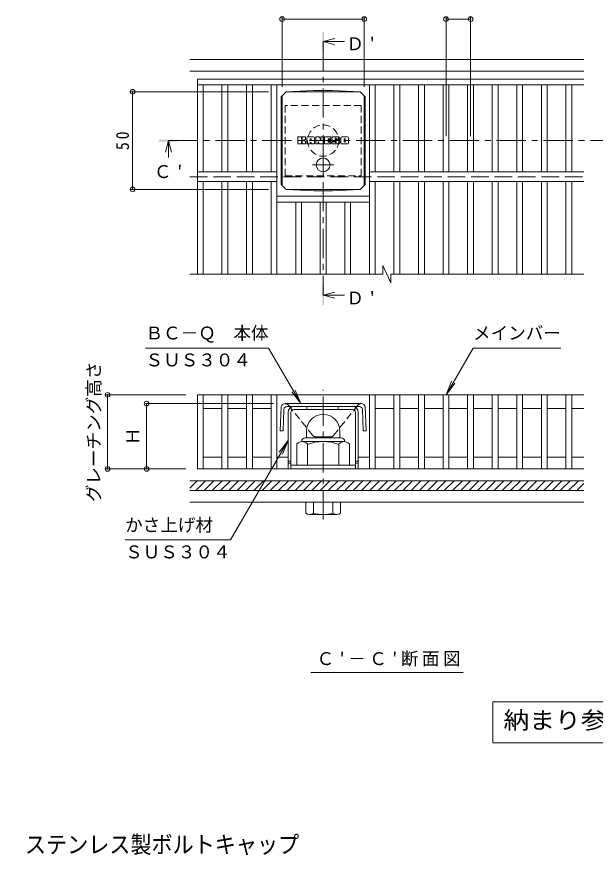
# Model space of a CAD drawing. Units: millimetres at full size, sheet at 1:3; details may follow other scales. Extents: x -559 to 557, y -406 to 425.
# Drawn here: x -22.8 to 273.3, y -391.2 to 38.5 of the extents above; entities that cross this region are included whole.
import ezdxf
from ezdxf.enums import TextEntityAlignment as Align

# ---------------------------------------------------------------- set-up
doc = ezdxf.new("R2010")
doc.units = ezdxf.units.MM
doc.header["$LTSCALE"] = 3
doc.header["$PDMODE"] = 32
doc.header["$PDSIZE"] = 2.4
for name, pattern in [('CHAIN1', [8, 5, -1, 1, -1]), ('DASHED1', [1.8, 1.2, -0.6]), ('DASHED3', [4, 3, -1])]:
    doc.linetypes.add(name, pattern=pattern)
for name, color, linetype, lineweight in [('3-1', 2, 'Continuous', 18), ('3-2', 3, 'Continuous', 18), ('3-4', 7, 'Continuous', 18), ('3-5', 7, 'Continuous', 18), ('3-8', 4, 'Continuous', 18), ('3-9', 2, 'Continuous', 18), ('3-F', 7, 'Continuous', 18)]:
    doc.layers.add(name, color=color, linetype=linetype, lineweight=lineweight)
doc.layers.add('F-5_F-5ﾚｲﾔ', color=2, linetype='Continuous')
doc.styles.add('ＭＳ ゴシック', font='')
doc.styles.get('ＭＳ ゴシック').set_extended_font_data('MS Gothic')

msp = doc.modelspace()

# ---------------------------------------------------------------- linework, layer by layer
at = {"layer": '3-1'}
for p, q in [((267.547, 16.599), (65.8, 16.599)), ((267.547, 10.599), (65.8, 10.599)), ((125.539, -173.708), (125.539, -177.208)), ((142.54, -173.698), (142.54, -177.208)), ((120.54, -191.208), (120.54, -180.247)), ((123.04, -179.008), (123.04, -179.208)), ((144.79, -179.208), (123.29, -179.208)), ((124.839, -177.208), (143.24, -177.208)), ((126.04, -191.208), (126.04, -180.247)), ((142.04, -191.208), (142.04, -180.247)), ((145.04, -179.008), (145.04, -179.208)), ((147.54, -191.208), (147.54, -180.247)), ((117.54, -191.208), (117.54, -193.208)), ((150.54, -191.208), (117.54, -191.208)), ((150.54, -193.208), (150.54, -191.208)), ((65.8, -199.208), (267.547, -199.208)), ((65.8, -202.963), (69.555, -199.208)), ((68.797, -204.208), (73.797, -199.208)), ((73.04, -204.208), (78.04, -199.208)), ((77.283, -204.208), (82.283, -199.208)), ((81.525, -204.208), (86.525, -199.208)), ((85.768, -204.208), (90.768, -199.208)), ((90.011, -204.208), (95.011, -199.208)), ((94.253, -204.208), (99.253, -199.208)), ((98.496, -204.208), (103.496, -199.208)), ((102.738, -204.208), (107.738, -199.208)), ((106.981, -204.208), (111.981, -199.208)), ((111.224, -204.208), (116.224, -199.208)), ((115.466, -204.208), (120.466, -199.208)), ((119.709, -204.208), (124.709, -199.208)), ((123.952, -204.208), (128.952, -199.208)), ((128.194, -204.208), (133.194, -199.208)), ((132.437, -204.208), (137.437, -199.208)), ((136.68, -204.208), (141.679, -199.208)), ((140.922, -204.208), (145.922, -199.208)), ((145.165, -204.208), (150.165, -199.208)), ((149.407, -204.208), (154.407, -199.208)), ((153.65, -204.208), (158.65, -199.208)), ((157.893, -204.208), (162.893, -199.208)), ((162.135, -204.208), (167.135, -199.208)), ((166.378, -204.208), (171.378, -199.208)), ((170.621, -204.208), (175.621, -199.208)), ((174.863, -204.208), (179.863, -199.208)), ((179.106, -204.208), (184.106, -199.208)), ((183.348, -204.208), (188.348, -199.208)), ((187.591, -204.208), (192.591, -199.208)), ((191.834, -204.208), (196.834, -199.208)), ((196.077, -204.208), (201.077, -199.208)), ((200.319, -204.208), (205.319, -199.208)), ((204.562, -204.208), (209.562, -199.208)), ((208.804, -204.208), (213.804, -199.208)), ((213.047, -204.208), (218.047, -199.208)), ((217.29, -204.208), (222.29, -199.208)), ((221.532, -204.208), (226.532, -199.208)), ((225.775, -204.208), (230.775, -199.208)), ((230.018, -204.208), (235.018, -199.208)), ((234.26, -204.208), (239.26, -199.208)), ((238.503, -204.208), (243.503, -199.208)), ((242.746, -204.208), (247.745, -199.208)), ((246.988, -204.208), (251.988, -199.208)), ((251.231, -204.208), (256.231, -199.208)), ((255.473, -204.208), (260.473, -199.208)), ((259.716, -204.208), (264.716, -199.208)), ((263.959, -204.208), (267.547, -200.62)), ((267.547, -204.208), (65.8, -204.208)), ((267.547, -210.208), (65.8, -210.208)), ((125.154, -215.865), (125.154, -210.208)), ((129.04, -210.208), (129.04, -215.865)), ((139.04, -210.208), (139.04, -215.865)), ((142.924, -215.865), (142.924, -210.208)), ((127.097, -216.608), (140.982, -216.608))]:
    msp.add_line(p, q, dxfattribs=at)
at = {"layer": '3-1', "linetype": 'DASHED3'}
msp.add_line((65.8, -43.401), (267.547, -43.401), dxfattribs=at)
at = {"layer": '3-1', "linetype": 'CHAIN1'}
msp.add_line((134.04, -219.038), (134.04, -152.604), dxfattribs=at)
at = {"layer": '3-1'}
for centre, radius, start, end in [((134.04, -173.708), 8.5, 90, 180), ((134.05, -173.698), 8.49, 0, 90), ((123.29, -183.368), 4.16, 48.62012, 131.38165), ((124.839, -179.008), 1.8, 90, 180), ((134.04, -203.208), 24, 70.52881, 109.47119), ((144.79, -183.368), 4.16, 48.61835, 131.37988), ((143.24, -179.008), 1.8, 0, 90), ((127.097, -213.698), 2.91, 228.1237, 311.87611), ((134.04, -199.418), 17.19, 253.09029, 286.90971), ((140.982, -213.698), 2.91, 228.12389, 311.8763)]:
    msp.add_arc(centre, radius, start, end, dxfattribs=at)
at = {"layer": '3-2'}
for p, q in [((69.64, -93.401), (69.64, 6.599)), ((267.547, 6.599), (69.64, 6.599)), ((69.64, 3.599), (267.547, 3.599)), ((72.64, 3.599), (72.64, -40.901)), ((82.22, 3.599), (82.22, -40.901)), ((85.22, 3.599), (85.22, -40.901)), ((94.8, 3.599), (94.8, -40.901)), ((97.8, 3.599), (97.8, -40.901)), ((107.38, 3.599), (107.38, -40.901)), ((110.38, 3.599), (110.38, -93.401)), ((157.7, 3.599), (157.7, -93.401)), ((160.7, 3.599), (160.7, -40.901)), ((170.28, 3.599), (170.28, -40.901)), ((173.28, 3.599), (173.28, -40.901)), ((182.86, 3.599), (182.86, -40.901)), ((185.86, 3.599), (185.86, -40.901)), ((195.44, 3.599), (195.44, -40.901)), ((198.44, 3.599), (198.44, -40.901)), ((208.02, 3.599), (208.02, -40.901)), ((211.02, 3.599), (211.02, -40.901)), ((220.6, 3.599), (220.6, -40.901)), ((223.6, 3.599), (223.6, -40.901)), ((233.18, 3.599), (233.18, -40.901)), ((236.18, 3.599), (236.18, -40.901)), ((245.76, 3.599), (245.76, -40.901)), ((248.76, 3.599), (248.76, -40.901)), ((258.34, 3.599), (258.34, -40.901)), ((261.34, 3.599), (261.34, -40.901)), ((69.64, -40.901), (110.38, -40.901)), ((157.7, -40.901), (267.547, -40.901)), ((69.64, -45.901), (110.38, -45.901)), ((72.64, -45.901), (72.64, -93.401)), ((82.22, -45.901), (82.22, -93.401)), ((85.22, -45.901), (85.22, -93.401)), ((94.8, -45.901), (94.8, -93.401)), ((97.8, -45.901), (97.8, -93.401)), ((107.38, -45.901), (107.38, -93.401)), ((157.7, -45.901), (267.547, -45.901)), ((160.7, -45.901), (160.7, -93.401)), ((170.28, -45.901), (170.28, -93.401)), ((173.28, -45.901), (173.28, -93.401)), ((182.86, -45.901), (182.86, -93.401)), ((185.86, -45.901), (185.86, -93.401)), ((195.44, -45.901), (195.44, -93.401)), ((198.44, -45.901), (198.44, -93.401)), ((208.02, -45.901), (208.02, -93.401)), ((211.02, -45.901), (211.02, -93.401)), ((220.6, -45.901), (220.6, -93.401)), ((223.6, -45.901), (223.6, -93.401)), ((233.18, -45.901), (233.18, -93.401)), ((236.18, -45.901), (236.18, -93.401)), ((245.76, -45.901), (245.76, -93.401)), ((248.76, -45.901), (248.76, -93.401)), ((258.34, -45.901), (258.34, -93.401)), ((261.34, -45.901), (261.34, -93.401)), ((157.7, -53.401), (110.38, -53.401)), ((157.7, -56.401), (110.38, -56.401)), ((119.96, -56.401), (119.96, -93.401)), ((122.96, -56.401), (122.96, -93.401)), ((132.54, -56.401), (132.54, -93.401)), ((135.54, -56.401), (135.54, -93.401)), ((145.12, -56.401), (145.12, -93.401)), ((148.12, -56.401), (148.12, -93.401)), ((164.603, -93.401), (65.8, -93.401)), ((168.744, -97.824), (168.744, -93.401)), ((267.547, -93.401), (168.744, -93.401)), ((69.64, -155.208), (72.64, -155.208)), ((69.64, -193.208), (69.64, -155.208)), ((72.64, -155.208), (82.22, -155.208)), ((82.22, -193.208), (82.22, -155.208)), ((94.8, -193.208), (94.8, -155.208)), ((107.38, -193.208), (107.38, -155.208)), ((157.7, -193.208), (157.7, -155.208)), ((170.28, -193.208), (170.28, -155.208)), ((182.86, -193.208), (182.86, -155.208)), ((195.44, -193.208), (195.44, -155.208)), ((208.02, -193.208), (208.02, -155.208)), ((220.6, -193.208), (220.6, -155.208)), ((233.18, -193.208), (233.18, -155.208)), ((245.76, -193.208), (245.76, -155.208)), ((258.34, -193.208), (258.34, -155.208)), ((261.34, -155.208), (267.547, -155.208)), ((72.64, -162.208), (82.22, -162.208)), ((85.22, -162.208), (94.8, -162.208)), ((97.8, -162.208), (107.38, -162.208)), ((110.38, -162.208), (110.54, -162.208)), ((157.539, -162.208), (157.7, -162.208)), ((160.7, -162.208), (170.28, -162.208)), ((173.28, -162.208), (182.86, -162.208)), ((185.86, -162.208), (195.44, -162.208)), ((198.44, -162.208), (208.02, -162.208)), ((211.02, -162.208), (220.6, -162.208)), ((223.6, -162.208), (233.18, -162.208)), ((236.18, -162.208), (245.76, -162.208)), ((248.76, -162.208), (258.34, -162.208)), ((261.34, -162.208), (267.547, -162.208)), ((72.64, -187.208), (82.22, -187.208)), ((85.22, -187.208), (94.8, -187.208)), ((97.8, -187.208), (107.38, -187.208)), ((110.38, -187.208), (116.04, -187.208)), ((152.04, -187.208), (157.7, -187.208)), ((160.7, -187.208), (170.28, -187.208)), ((173.28, -187.208), (182.86, -187.208)), ((185.86, -187.208), (195.44, -187.208)), ((198.44, -187.208), (208.02, -187.208)), ((211.02, -187.208), (220.6, -187.208)), ((223.6, -187.208), (233.18, -187.208)), ((236.18, -187.208), (245.76, -187.208)), ((248.76, -187.208), (258.34, -187.208)), ((261.34, -187.208), (267.547, -187.208)), ((72.64, -193.208), (82.22, -193.208)), ((110.38, -193.208), (122.96, -193.208)), ((261.34, -193.208), (267.547, -193.208))]:
    msp.add_line(p, q, dxfattribs=at)
for points in [[(168.744, -97.824), (164.603, -88.904), (164.603, -93.401)], [(69.64, -193.208), (72.64, -193.208), (72.64, -155.208)], [(82.22, -155.208), (85.22, -155.208), (97.8, -155.208), (110.38, -155.208), (160.7, -155.208), (173.28, -155.208), (185.86, -155.208), (198.44, -155.208), (211.02, -155.208), (223.6, -155.208), (236.18, -155.208), (248.76, -155.208), (261.34, -155.208)], [(82.22, -193.208), (85.22, -193.208), (85.22, -155.208)], [(85.22, -193.208), (97.8, -193.208), (97.8, -155.208)], [(97.8, -193.208), (110.38, -193.208), (110.38, -155.208)], [(148.119, -193.208), (160.7, -193.208), (160.7, -155.208)], [(160.7, -193.208), (173.28, -193.208), (173.28, -155.208)], [(173.28, -193.208), (185.86, -193.208), (185.86, -155.208)], [(185.86, -193.208), (198.44, -193.208), (198.44, -155.208)], [(198.44, -193.208), (211.02, -193.208), (211.02, -155.208)], [(211.02, -193.208), (223.6, -193.208), (223.6, -155.208)], [(223.6, -193.208), (236.18, -193.208), (236.18, -155.208)], [(236.18, -193.208), (248.76, -193.208), (248.76, -155.208)], [(248.76, -193.208), (261.34, -193.208), (261.34, -155.208)], [(122.96, -193.208), (135.539, -193.208), (148.119, -193.208)]]:
    msp.add_lwpolyline(points, dxfattribs=at)
at = {"layer": '3-4'}
for p, q in [((113.04, 38.249), (113.04, 2.599)), ((113.04, 37.349), (155.04, 37.349)), ((155.04, 38.249), (155.04, 2.599)), ((196.94, 38.249), (196.94, -22.651)), ((196.94, 37.349), (209.52, 37.349)), ((209.52, 38.249), (209.52, -22.651)), ((35.584, 0.099), (106.04, 0.099)), ((36.484, 0.099), (36.484, -49.901)), ((35.584, -49.901), (106.04, -49.901)), ((22.74, -155.208), (63.64, -155.208)), ((23.64, -193.208), (23.64, -155.208)), ((43.04, -159.708), (108.58, -159.708)), ((43.64, -193.208), (43.64, -159.708)), ((22.74, -193.208), (63.64, -193.208))]:
    msp.add_line(p, q, dxfattribs=at)
for p in [(113.04, 37.349), (155.04, 37.349), (196.94, 37.349), (209.52, 37.349), (36.484, 0.099), (36.484, -49.901), (23.64, -155.208), (43.64, -159.708), (23.64, -193.208), (43.64, -193.208)]:
    msp.add_point(p, dxfattribs=at)
at = {"layer": '3-5', "color": 4}
for p, q in [((134.04, 25.849), (140.04, 27.449)), ((134.04, 25.849), (140.04, 24.249)), ((134.04, 25.849), (144.979, 25.849)), ((54.864, -24.901), (53.264, -30.901)), ((54.864, -24.901), (56.464, -30.901)), ((54.864, -24.901), (54.864, -33.55)), ((134.04, -104.151), (140.04, -102.551)), ((134.04, -104.151), (140.04, -105.751)), ((134.04, -104.151), (144.979, -104.151))]:
    msp.add_line(p, q, dxfattribs=at)
at = {"layer": '3-5', "color": 4, "linetype": 'CHAIN1'}
for p, q in [((134.04, 25.849), (134.04, -104.151)), ((54.864, -24.901), (286.876, -24.901))]:
    msp.add_line(p, q, dxfattribs=at)
at = {"layer": '3-5'}
for p, q in [((43.077, -131.212), (106.077, -131.212)), ((106.077, -131.212), (122.529, -159.708)), ((210.794, -131.212), (196.94, -155.208)), ((210.794, -131.212), (255.794, -131.212)), ((196.94, -155.208), (199.81, -148.279)), ((196.94, -155.208), (201.505, -149.258)), ((122.529, -159.708), (117.963, -153.758)), ((122.529, -159.708), (119.659, -152.779)), ((116.04, -178.666), (111.474, -184.616)), ((32.63, -229.605), (86.63, -229.605)), ((127.673, -297.512), (205.673, -297.512)), ((220.95, -312.512), (392.25, -312.512)), ((220.95, -312.512), (220.95, -333.512)), ((220.95, -333.512), (392.25, -333.512))]:
    msp.add_line(p, q, dxfattribs=at)
msp.add_lwpolyline([(86.63, -229.605), (116.04, -178.666), (113.169, -185.595)], dxfattribs=at)
at = {"layer": '3-5', "color": 4}
for points in [[(133.54, 20.849), (134.54, 20.849), (133.54, 30.849), (134.54, 30.849)], [(49.864, -25.401), (59.864, -25.401), (49.864, -24.401), (59.864, -24.401)], [(133.54, -109.151), (134.54, -109.151), (133.54, -99.151), (134.54, -99.151)]]:
    msp.add_solid(points, dxfattribs=at)
at = {"layer": '3-8', "linetype": 'DASHED1'}
for p, q in [((153.54, -6.901), (114.54, -6.901)), ((153.54, -42.901), (153.54, -6.901))]:
    msp.add_line(p, q, dxfattribs=at)
at = {"layer": '3-8'}
for p, q in [((119.04, -161.208), (149.04, -161.208)), ((149.04, -162.708), (119.04, -162.708)), ((125.653, -162.708), (125.653, -161.208)), ((141.653, -162.708), (141.653, -161.208)), ((117.54, -164.208), (117.54, -193.208)), ((150.54, -164.208), (150.54, -193.208)), ((152.04, -164.208), (152.04, -193.208)), ((116.04, -189.208), (117.54, -189.208)), ((116.04, -190.208), (117.54, -190.208)), ((150.54, -189.208), (152.04, -189.208)), ((150.54, -190.208), (152.04, -190.208)), ((152.04, -193.208), (150.54, -193.208))]:
    msp.add_line(p, q, dxfattribs=at)
at = {"layer": '3-8', "linetype": 'DASHED1'}
msp.add_lwpolyline([(114.54, -6.901), (114.54, -42.901), (153.54, -42.901)], dxfattribs=at)
at = {"layer": '3-8'}
msp.add_lwpolyline([(116.04, -164.208), (116.04, -193.208), (117.54, -193.208)], dxfattribs=at)
at = {"layer": '3-8', "linetype": 'DASHED1'}
msp.add_circle((134.04, -24.901), 8, dxfattribs=at)
at = {"layer": '3-8'}
for centre, radius, start, end in [((119.04, -164.208), 3, 90, 180), ((119.04, -164.208), 1.5, 90, 180), ((149.04, -164.208), 3, 0, 90), ((149.04, -164.208), 1.5, 0, 90)]:
    msp.add_arc(centre, radius, start, end, dxfattribs=at)
at = {"layer": '3-9'}
for p, q in [((129.251, 0.838), (115.08, 0.099)), ((129.251, 0.838), (138.828, 0.838)), ((138.828, 0.838), (152.999, 0.099)), ((155.601, -2.462), (153.04, 0.099)), ((112.478, -2.462), (112.478, -47.34)), ((113.04, -47.901), (113.04, -1.901)), ((155.04, -47.901), (155.04, -1.901)), ((155.601, -2.462), (155.601, -47.34)), ((129.251, -50.64), (115.08, -49.901)), ((129.251, -50.64), (138.828, -50.64)), ((138.828, -50.64), (152.999, -49.901)), ((155.601, -47.34), (153.04, -49.901)), ((112.477, -161.208), (111.978, -173.668)), ((113.921, -162.648), (113.478, -173.708)), ((134.04, -159.708), (114.58, -159.708)), ((152.66, -161.208), (115.42, -161.208)), ((134.04, -159.708), (153.542, -159.708)), ((155.602, -161.208), (156.101, -173.668)), ((113.478, -173.708), (111.978, -173.668))]:
    msp.add_line(p, q, dxfattribs=at)
at = {"layer": '3-9', "linetype": 'CHAIN1'}
for p, q in [((134.04, -33.656), (134.04, -41.032)), ((139.534, -37.344), (128.545, -37.344))]:
    msp.add_line(p, q, dxfattribs=at)
at = {"layer": '3-9', "linetype": 'DASHED1'}
for p, q in [((128.65, -175.96), (116.21, -160.458)), ((139.429, -175.96), (151.869, -160.458)), ((134.04, -176.708), (130.21, -176.708)), ((134.04, -176.708), (137.869, -176.708))]:
    msp.add_line(p, q, dxfattribs=at)
at = {"layer": '3-9'}
for points in [[(112.478, -2.462), (115.04, 0.099), (153.04, 0.099)], [(112.478, -47.34), (115.04, -49.901), (153.04, -49.901)], [(154.158, -162.648), (154.601, -173.708), (156.101, -173.668)]]:
    msp.add_lwpolyline(points, dxfattribs=at)
msp.add_circle((134.04, -37.344), 3.5, dxfattribs=at)
for centre, radius, start, end in [((114.559, -161.902), 2.194, 89.44382, 161.56279), ((115.42, -162.708), 1.5, 90, 177.70665), ((152.66, -162.708), 1.5, 2.29335, 90), ((153.521, -161.902), 2.194, 18.43721, 89.44382)]:
    msp.add_arc(centre, radius, start, end, dxfattribs=at)
at = {"layer": '3-9', "linetype": 'DASHED1'}
for centre, radius, start, end in [((114.559, -161.902), 2.194, 41.15582, 89.44382), ((153.521, -161.902), 2.194, 89.44382, 138.84418), ((130.21, -174.708), 2, 218.74638, 270), ((137.869, -174.708), 2, 270, 321.25362)]:
    msp.add_arc(centre, radius, start, end, dxfattribs=at)
at = {"layer": '3-F'}
for p, q in [((121.028, -26.486), (121.028, -23.132)), ((122.711, -22.975), (121.185, -22.975)), ((122.868, -23.132), (122.868, -24.056)), ((122.868, -26.486), (122.868, -25.401)), ((123.365, -26.486), (123.365, -25.401)), ((123.37, -23.132), (123.37, -24.056)), ((124.875, -22.975), (123.527, -22.975)), ((125.032, -23.132), (125.032, -23.913)), ((125.035, -26.486), (125.035, -25.556)), ((125.697, -26.486), (125.697, -23.499)), ((129.012, -22.975), (126.221, -22.975)), ((127.361, -24.77), (127.361, -24.228)), ((127.819, -24.822), (127.414, -24.822)), ((127.872, -24.77), (127.872, -24.228)), ((129.536, -26.486), (129.536, -23.499)), ((130.21, -23.132), (130.21, -26.486)), ((130.367, -22.975), (132.071, -22.975)), ((131.526, -26.486), (131.526, -25.576)), ((132.014, -26.53), (131.723, -25.548)), ((132.22, -23.084), (132.699, -24.578)), ((132.86, -23.132), (132.86, -24.553)), ((133.017, -22.975), (134.037, -22.975)), ((134.195, -23.132), (134.195, -26.486)), ((134.703, -26.486), (134.703, -23.132)), ((134.86, -22.975), (137.881, -22.975)), ((137.881, -25.212), (136.759, -25.212)), ((137.868, -25.64), (136.759, -25.64)), ((137.881, -23.967), (136.764, -23.967)), ((137.881, -24.406), (136.764, -24.406)), ((138.039, -23.809), (138.039, -23.132)), ((138.039, -25.055), (138.039, -24.563)), ((138.542, -25.631), (138.542, -26.119)), ((138.7, -25.474), (140.053, -25.474)), ((142.023, -22.975), (138.971, -22.975)), ((140.553, -25.144), (138.971, -25.144)), ((140.201, -24.318), (140.201, -23.904)), ((140.21, -25.631), (140.21, -25.741)), ((140.359, -24.475), (142.118, -24.475)), ((140.71, -25.301), (140.71, -25.741)), ((140.719, -23.997), (140.719, -23.904)), ((140.876, -24.154), (142.547, -24.154)), ((142.547, -23.499), (142.547, -24.154)), ((143.055, -26.119), (143.055, -23.499)), ((146.527, -22.975), (143.579, -22.975)), ((144.732, -25.321), (144.732, -24.297)), ((145.374, -25.321), (145.374, -24.297)), ((147.051, -23.499), (147.051, -26.119)), ((121.185, -26.643), (122.711, -26.643)), ((123.522, -26.643), (124.878, -26.643)), ((127.204, -26.643), (125.854, -26.643)), ((127.361, -26.486), (127.361, -26.067)), ((127.872, -26.486), (127.872, -26.067)), ((128.029, -26.643), (129.379, -26.643)), ((131.368, -26.643), (130.367, -26.643)), ((134.037, -26.643), (132.165, -26.643)), ((134.86, -26.643), (137.868, -26.643)), ((138.026, -26.486), (138.026, -25.798)), ((142.118, -26.643), (139.066, -26.643)), ((146.527, -26.643), (143.579, -26.643))]:
    msp.add_line(p, q, dxfattribs=at)
for centre, radius, start, end in [((121.185, -23.132), 0.157, 90, 180), ((122.711, -23.132), 0.157, 0, 90), ((123.116, -25.401), 0.249, 0, 180), ((123.119, -24.056), 0.251, 180, 0), ((123.527, -23.132), 0.157, 90, 180), ((123.953, -24.73), 0.0878, 97.33171, 266.57183), ((123.653, -22.397), 2.265, 277.33171, 299.42073), ((123.85, -26.456), 1.641, 53.71985, 86.57183), ((124.508, -23.913), 0.524, 299.42073, 0), ((124.511, -25.556), 0.524, 0, 53.71985), ((124.875, -23.132), 0.157, 0, 90), ((126.221, -23.499), 0.524, 90, 180), ((127.617, -24.228), 0.255, 0, 180), ((127.414, -24.77), 0.0524, 180, 270), ((127.819, -24.77), 0.0524, 270, 0), ((129.012, -23.499), 0.524, 0, 90), ((130.367, -23.132), 0.157, 90, 180), ((131.626, -25.576), 0.101, 16.48875, 180), ((132.071, -23.132), 0.157, 17.75635, 90), ((132.777, -24.553), 0.0827, 197.75635, 0), ((133.017, -23.132), 0.157, 90, 180), ((134.037, -23.132), 0.157, 0, 90), ((134.86, -23.132), 0.157, 90, 180), ((136.764, -24.186), 0.22, 90, 270), ((136.759, -25.426), 0.214, 90, 270), ((137.868, -25.798), 0.157, 0, 90), ((137.881, -23.132), 0.157, 0, 90), ((137.881, -23.809), 0.157, 270, 0), ((137.881, -24.563), 0.157, 0, 90), ((137.881, -25.055), 0.157, 270, 0), ((140.918, -24.059), 2.376, 157.10112, 202.89888), ((138.7, -25.631), 0.157, 90, 180), ((138.971, -23.237), 0.262, 90, 157.10112), ((138.971, -24.882), 0.262, 202.89888, 270), ((140.053, -25.631), 0.157, 0, 90), ((140.46, -23.904), 0.259, 0, 180), ((140.359, -24.318), 0.157, 180, 270), ((140.46, -25.741), 0.25, 180, 0), ((140.553, -25.301), 0.157, 0, 90), ((140.876, -23.997), 0.157, 180, 270), ((142.023, -23.499), 0.524, 0, 90), ((142.118, -24.737), 0.262, 22.90802, 90), ((140.173, -25.559), 2.374, 337.09198, 22.90802), ((143.579, -23.499), 0.524, 90, 180), ((145.053, -24.297), 0.321, 0, 180), ((145.053, -25.321), 0.321, 180, 0), ((146.527, -23.499), 0.524, 0, 90), ((121.185, -26.486), 0.157, 180, 270), ((122.711, -26.486), 0.157, 270, 0), ((123.522, -26.486), 0.157, 180, 270), ((124.878, -26.486), 0.157, 270, 0), ((125.854, -26.486), 0.157, 180, 270), ((127.204, -26.486), 0.157, 270, 0), ((127.617, -26.067), 0.255, 0, 180), ((128.029, -26.486), 0.157, 180, 270), ((129.379, -26.486), 0.157, 270, 0), ((130.367, -26.486), 0.157, 180, 270), ((131.368, -26.486), 0.157, 270, 0), ((132.165, -26.486), 0.157, 196.48875, 270), ((134.037, -26.486), 0.157, 270, 0), ((134.86, -26.486), 0.157, 180, 270), ((137.868, -26.486), 0.157, 270, 0), ((139.066, -26.119), 0.524, 180, 270), ((142.118, -26.381), 0.262, 270, 337.09198), ((143.579, -26.119), 0.524, 180, 270), ((146.527, -26.119), 0.524, 270, 0)]:
    msp.add_arc(centre, radius, start, end, dxfattribs=at)

# ---------------------------------------------------------------- texts
at = {"layer": '3-4', "color": 2, "style": 'ＭＳ ゴシック'}
for s, p in [('グレーチング高さ', (21.84, -210.208)), ('Ｈ', (41.84, -180.958))]:
    msp.add_text(s, height=6.598, rotation=90, dxfattribs=at).set_placement(p, align=Align.BOTTOM_LEFT)
at = {"layer": '3-4', "color": 2, "insert": (34.684, -29.776), "char_height": 6.598, "attachment_point": 7, "rotation": 90, "style": 'ＭＳ ゴシック'}
msp.add_mtext('\\T1.36;\\W0.9;50', dxfattribs=at)
at = {"layer": '3-5', "style": 'ＭＳ ゴシック'}
for s, p in [('ＢＣ－Ｑ\u3000本体', (43.077, -128.812)), ('メインバー', (210.794, -128.812)), ('ＳＵＳ３０４', (43.077, -142.612)), ('かさ上げ材', (32.63, -227.205)), ('ＳＵＳ３０４', (32.63, -241.005))]:
    msp.add_text(s, height=6.598, dxfattribs=at).set_placement(p, align=Align.BOTTOM_LEFT)
at = {"layer": '3-5', "color": 2, "style": 'ＭＳ ゴシック', "width": 1.1}
msp.add_text('納まり参考図\u3000Ｓ＝１：３', height=8.798, dxfattribs=at).set_placement((226.35, -329.012), align=Align.BOTTOM_LEFT)
at = {"layer": '3-5', "color": 2, "char_height": 6.598, "attachment_point": 7, "style": 'ＭＳ ゴシック'}
for s, insert in [("\\T1.22;Ｄ'", (145.934, 21.406)), ("\\T1.22;Ｃ'", (47.364, -44.216)), ("\\T1.22;Ｄ'", (145.934, -108.883))]:
    msp.add_mtext(s, dxfattribs=dict(at, insert=insert))
at = {"layer": '3-5', "insert": (130.673, -294.512), "char_height": 6.598, "attachment_point": 7, "style": 'ＭＳ ゴシック'}
msp.add_mtext("\\T1.2;Ｃ'－Ｃ'断面図", dxfattribs=at)
at = {"layer": 'F-5_F-5ﾚｲﾔ', "style": 'ＭＳ ゴシック', "width": 0.9}
msp.add_text('スチール製グレーチング\u3000ボルト固定式用\u3000ステンレス製ボルトキャップ', height=8.798, dxfattribs=at).set_placement((-234.66, -392.725), align=Align.BOTTOM_LEFT)

doc.saveas('drawing.dxf')
